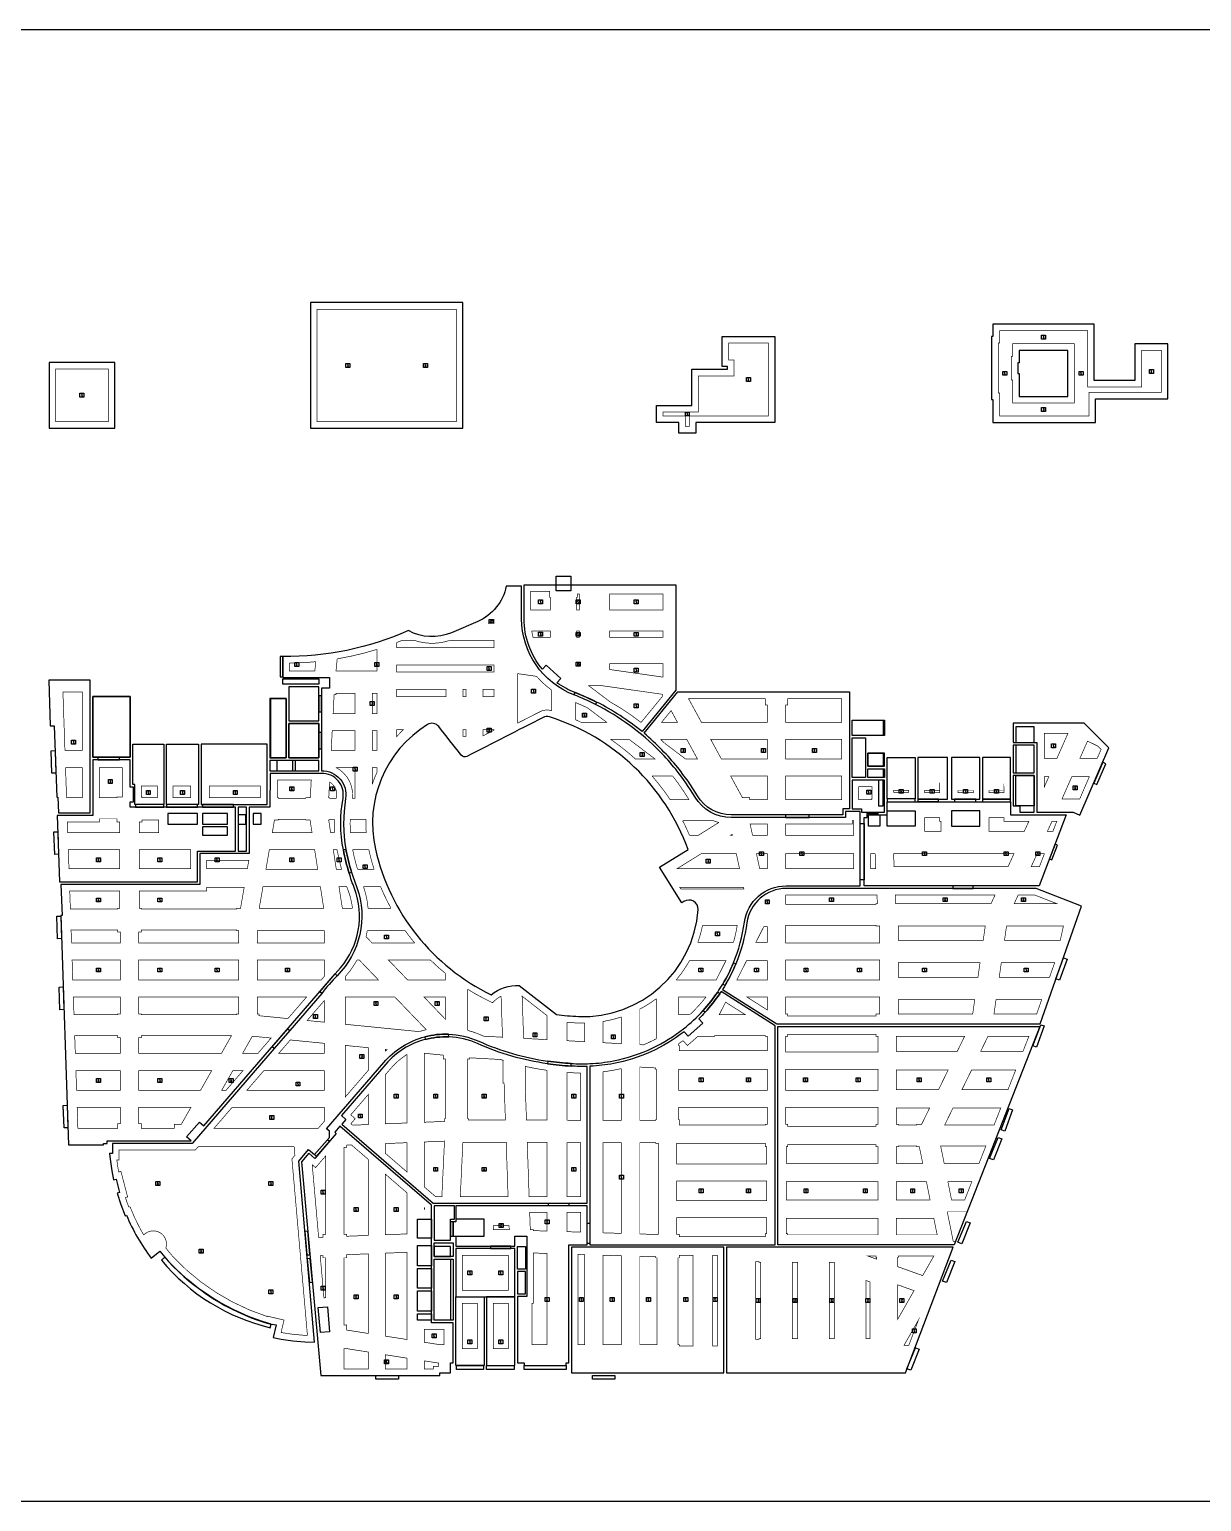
# Model space of a CAD drawing. Header units: millimetres. Extents: x 0 to 4164250, y 0 to 1261500.
# Drawn here: x 395545 to 484678, y 144000 to 256000 of the extents above; entities that cross this region are included whole.
import ezdxf

# ---------------------------------------------------------------- set-up
doc = ezdxf.new("R2010")
doc.units = ezdxf.units.MM
doc.header["$LTSCALE"] = 1000
doc.linetypes.add('HIDDEN', pattern=[9.525, 6.35, -3.175])
for name, color, linetype in [('AD-AREA-OUTL', 31, 'Continuous'), ('AE-HOLE', 201, 'Continuous'), ('E-FAS-DEVC', 3, 'Continuous'), ('E-UNIV-DIAG', 2, 'Continuous'), ('E-UNIV-EL', 140, 'Continuous'), ('可布置区域', 3, 'Continuous'), ('可布置区域（吸顶）', 3, 'Continuous'), ('房间框线', 30, 'Continuous'), ('门窗框线', 114, 'Continuous')]:
    doc.layers.add(name, color=color, linetype=linetype)

# ---------------------------------------------------------------- blocks, each defined once
blk = doc.blocks.new('E-BFAS110')
blk.add_lwpolyline([(-1.5, -1.5), (-1.5, 1.5), (1.5, 1.5), (1.5, -1.5)], close=True)
at = {"layer": 'E-UNIV-EL'}
blk.add_lwpolyline([(0.4, 1.1), (-0.4, 0.4), (0.4, -0.4), (-0.4, -1.1)], dxfattribs=at)

msp = doc.modelspace()

# ---------------------------------------------------------------- linework, layer by layer
at = {"layer": 'AD-AREA-OUTL'}
for points in [[(435612.02, 214392.62), (436712.02, 214392.62), (436712.02, 213292.62), (435612.02, 213292.62)], [(400162.02, 196392.61), (400162.02, 206492.61), (397009.47, 206492.61), (397128.4, 203015.27), (397428.23, 203025.53), (397614.45, 197580.43), (397714.39, 197583.85), (397755.13, 196392.61)], [(414812.02, 206592.61), (417561.48, 206592.61), (417561.48, 206192.61), (414812.02, 206192.61)], [(403212.02, 200642.61), (400362.02, 200642.61), (400362.02, 205242.61), (403212.02, 205242.61)], [(415062.02, 205092.61), (413812.02, 205092.61), (413812.02, 200592.61), (415062.02, 200592.61)], [(415262.02, 203392.61), (417562.02, 203392.61), (417562.02, 205992.61), (415262.02, 205992.61)], [(415262.02, 203192.61), (417562.02, 203192.61), (417562.02, 200592.61), (415262.02, 200592.61)], [(458112.02, 203442.61), (460562.02, 203442.61), (460562.02, 202292.61), (458112.02, 202292.61)], [(470362.02, 203212.61), (470362.02, 201742.61), (472162.02, 201742.61), (472162.02, 196442.61), (474919.74, 196442.61), (475434.08, 196233.14), (477630.68, 201341.13), (475759.21, 203212.61)], [(403412.02, 201632.61), (405762.02, 201632.61), (405762.02, 197042.61), (403562.02, 197042.61), (403562.02, 198542.61), (403412.02, 198542.61)], [(405962.02, 201632.61), (408412.02, 201632.61), (408412.02, 197042.61), (405962.02, 197042.61)], [(413612.02, 201632.61), (408612.02, 201632.61), (408612.02, 197042.61), (413612.02, 197042.61)], [(459112.02, 199092.61), (458112.02, 199092.61), (458112.02, 202092.61), (459112.02, 202092.61)], [(460562.02, 200942.61), (459312.02, 200942.61), (459312.02, 199942.61), (460562.02, 199942.61)], [(460762.02, 200612.61), (462912.02, 200612.61), (462912.02, 197452.61), (460762.02, 197452.61)], [(463112.02, 197442.61), (465362.02, 197442.61), (465362.02, 200612.61), (463112.02, 200612.61)], [(465662.02, 197432.61), (467812.02, 197432.61), (467812.02, 200602.61), (465662.02, 200602.61)], [(468012.02, 197432.61), (470162.02, 197432.61), (470162.02, 200602.61), (468012.02, 200602.61)], [(471962.04, 201542.61), (470362.02, 201542.61), (470362.02, 199442.61), (471962.04, 199442.61)], [(411212.02, 196842.61), (403212.02, 196842.61), (403212.02, 197242.61), (403462.02, 197242.61), (403462.02, 198342.61), (403212.02, 198342.61), (403212.02, 200442.61), (400362.02, 200442.61), (400362.02, 196192.61), (397661.92, 196192.61), (397834.63, 191142.61), (408312.02, 191142.61), (408312.02, 193492.61), (411212.02, 193492.61)], [(417562.02, 200392.61), (413812.02, 200392.61), (413812.02, 199592.61), (417562.02, 199592.61)], [(459312.02, 199742.61), (460562.02, 199742.61), (460562.02, 199092.61), (459312.02, 199092.61)], [(458112.02, 198892.61), (458112.02, 196692.61), (458812.02, 196692.61), (458812.02, 196442.61), (460562.02, 196442.61), (460562.02, 198892.61)], [(471962.02, 196442.61), (471961.8, 199242.18), (470362.02, 199242.61), (470362.02, 196942.62), (470862.04, 196942.61), (470862.04, 196442.61)], [(472329.52, 190842.61), (459012.02, 190842.61), (459012.02, 196042.61), (459262.02, 196042.61), (459262.02, 196342.61), (460062.02, 196342.61), (460062.01, 196242.61), (460762.01, 196242.61), (460762.02, 197242.61), (470162.02, 197242.61), (470162.02, 196242.61), (474390.67, 196242.61)], [(412062.02, 196842.61), (411412.02, 196842.61), (411412.02, 193492.61), (412062.02, 193492.61)], [(452462.02, 180142.61), (472379.19, 180142.61), (465867.03, 163542.61), (452462.02, 163542.61)], [(417704.93, 153592.61), (426762.02, 153592.61), (426762.02, 153792.61), (427562.02, 153792.61), (427562.02, 154542.61), (427762.02, 154542.61), (427762.02, 157592.61), (426112.02, 157592.61), (426112.02, 166546.82), (419156.93, 172548.69), (418763.22, 172092.45), (418876.78, 171994.45), (417252.42, 170112.1), (416798.17, 170504.1), (416226.9, 169842.1)], [(426312.02, 163892.61), (427562.02, 163892.61), (427562.02, 165492.61), (427862.02, 165492.61), (427862.02, 166492.61), (426312.02, 166492.61)], [(437962.02, 163542.61), (437962.02, 166492.61), (427962.02, 166492.61), (427962.02, 165292.61), (427762.02, 165292.61), (427762.04, 164192.62), (427962, 164192.62), (427962.02, 163442.61), (432462.01, 163442.61), (432462.02, 164192.61), (433362.02, 164192.61), (433362.02, 159592.61), (432662.02, 159592.61), (432662.02, 154542.61), (433162.05, 154542.61), (433162.05, 154342.61), (436362.05, 154342.51), (436362.05, 154542.61), (436562.02, 154542.61), (436562.02, 163542.61)], [(426312.02, 163692.61), (427762.02, 163692.61), (427762.02, 162642.61), (426312.02, 162642.61)], [(426312.02, 162442.61), (427762.02, 162442.61), (427762.02, 157792.61), (426312.02, 157792.61)], [(427962.02, 159572.61), (432462.02, 159572.61), (432462.02, 163242.61), (427962.02, 163242.61)], [(433262.02, 161692.61), (432662.02, 161692.61), (432662.02, 163392.62), (433262.02, 163392.62)], [(448362.02, 163342.61), (436762.02, 163342.61), (436762.02, 153792.61), (448362.02, 153792.61)], [(465787.87, 163342.61), (448562.02, 163342.61), (448562.02, 153792.61), (462156.7, 153792.61)], [(433262.02, 161492.61), (432662.02, 161492.61), (432662.02, 159792.61), (433262.02, 159792.61)], [(427962.02, 159572.61), (430112.02, 159572.61), (430112.02, 154342.61), (427962.02, 154342.61)], [(430311.5, 154342.61), (432462.02, 154342.61), (432462.02, 159572.61), (430311.5, 159572.61)]]:
    msp.add_lwpolyline(points, close=True, dxfattribs=at)
for points in [[(401861.88, 171242.61), (401861.89, 170492.66), (401625.1, 170492.66), (401670.88, 170055.6), (401802.63, 169173.83), (401948.27, 168472.31), (402142.06, 168518.29), (402402.3, 167521.65), (402210.21, 167465.65), (402491.88, 166592.43), (402823.1, 165748.55), (402827.01, 165739.35), (402919.05, 165778.44, 0.060061963), (404801.45, 162515.44), (405465.5, 163046.98), (406099.43, 162280.87, 0.126743345), (413436.94, 157612.3), (413997.56, 157469.65), (414003.05, 157468.37), (414011.29, 157503.83), (414303.51, 157435.96), (414079.93, 156473.33), (414684.11, 156350.93), (415566.47, 156223.2), (416475.38, 156144.75), (417232.34, 156121.17), (416020.27, 169908.78), (416777.42, 170786.18), (417231.67, 170394.18), (418362.02, 171704.07), (418362.02, 172174.49), (418140.45, 172365.69), (422494.25, 177410.97, -0.152021144), (425622.01, 179359.31, -0.072967074), (427411.19, 179556.37, -0.095966598), (429708.77, 179024.87, 0.034470114), (432280.89, 178086.67, 0.033817269), (434956.69, 177507.27, 0.022939562), (436747.74, 177327.99, 0.026827212), (438161.36, 177315.25, 0.036888367), (439948.77, 177527.82, 0.063254514), (442949.41, 178517.06, 0.055680586), (445274.49, 179961.97, 0.040683964), (446766.94, 181348.47, 0.036628578), (447881.38, 182761.98, 0.014108749), (448267.3, 183369.13, 0.03662859), (449074.07, 184978.2, 0.063674577), (449910.91, 188069.68, -0.373636224), (453082.28, 190842.61), (458712.02, 190842.61), (458712.02, 196492.61), (457612.02, 196492.61), (457612.02, 196042.61), (448909, 196042.61, -0.263529203), (446163.82, 197597.46, 0.034531757), (444689.52, 199710.69, 0.024331231), (443493.41, 201055.79, 0.081947128), (438596.82, 204639.3, 0.024331231), (436952.97, 205372.61, -0.307417986), (432962.02, 211164.33), (432962.02, 213642.61), (431804.05, 213642.61, -0.246120268), (429632.51, 210963.75), (427632.51, 210101.7, -0.232535743), (424358.39, 210265.5, -0.108464558), (414812.02, 208292.61), (414812.02, 206692.61), (418362.02, 206692.61), (418362.02, 205892.61), (417762.02, 205892.61), (417762.02, 199592.61, -0.471872406), (419589.46, 197485.59, 0.086633803), (419610.79, 193613.2, 0.033564408), (420045.34, 191878.46, 0.008192837), (420442.36, 190715.32, -0.290445672), (418942.79, 184009.96, 0.036712269), (417766.82, 182647.21), (415337.44, 179832), (414161.46, 178469.25), (407925.26, 171242.61)], [(444712.02, 205729.38), (442127.29, 202576.79, 0.054873363), (438678.4, 204822.17, 0.02394224), (437034.54, 205555.47, -0.026927145), (436324.99, 205877.08, -0.03976702), (435650.08, 206299.17), (435946.49, 206621.89), (434841.74, 207636.56), (434553.14, 207322.33, -0.175482196), (433162.02, 211163.97), (433162.02, 213742.61), (444712.02, 213742.61)], [(444859.31, 205592.61), (457912.02, 205592.61), (457912.02, 196692.61), (457412.02, 196692.61), (457412.02, 196242.61), (448908.82, 196242.61, -0.263559575), (446335.91, 197700.59, 0.034911741), (444839.15, 199843.74, 0.023703058), (443643.03, 201188.85, 0.024950908), (442279.51, 202450.65)], [(432794.14, 183252.11), (435612.29, 181050.33, 0.02233398), (437298.79, 180907.03, 0.405015708), (446390.71, 189036, 0.630813976), (445319.93, 189644.64, -0.025087001), (445152.96, 189540.31), (443457.22, 192254.06), (445629.55, 193611.48, 0.234123038), (435096.92, 203693, 0.196520459), (434606.77, 203651.46, -0.000160731), (428815.11, 200692.62, -0.358308477), (428380.73, 200787.99, -0.000187057), (426668.18, 202966.63, 0.381789356), (425815.49, 203117.89, 0.320902462), (421852.13, 193635.48, 0.227112064), (430666.31, 182550.83, -0.193706044)], [(417762.02, 199392.61), (413837.33, 199392.61), (413812.02, 196842.61), (412262.02, 196842.61), (412262.02, 193292.61), (408512.02, 193292.61), (408512.02, 190942.61), (397941.53, 190942.61), (398022.02, 188589.11), (397922.56, 188585.71), (398518.64, 171142.61), (401175.62, 171142.65), (401175.62, 171242.63), (401462.02, 171242.63), (401462.02, 171442.61), (407833.68, 171442.61), (407492.99, 171736.6), (408472.97, 172872.22), (408813.66, 172578.23), (418791.37, 184140.63), (419188.22, 184600.5, 0.275125234), (420256.94, 190645.11, -0.015821003), (419854.03, 191820.13, -0.026668966), (419414.09, 193577, -0.093537814), (419392.38, 197519.62, 0.472698839)], [(448254.11, 182967.15), (452391.07, 180342.61), (472406.06, 180342.61), (475544.09, 189291.36), (472090.18, 190642.61), (453102.27, 190642.61, 0.375528552), (450108.36, 188042.33, -0.063674577), (449258.27, 184901.88, -0.03662859), (448438.38, 183266.64, -0.014094469)], [(419271.85, 173370.65), (419612.54, 173076.66), (419287.59, 172700.1), (426249.21, 166692.61), (437962.02, 166692.61), (437962.02, 177107.61, -0.021143232), (436727.81, 177128.79, -0.020165528), (434936.75, 177308.06, -0.070822888), (429627.95, 178843.24, 0.097129433), (427433.33, 179355.37, 0.072777057), (425644.15, 179158.31, 0.15346618), (422645.66, 177280.3)]]:
    msp.add_lwpolyline(points, format="xyb", close=True, dxfattribs=at)
msp.add_lwpolyline([(438162.02, 177115.07), (438162.02, 163542.61), (452262.02, 163542.61), (452262.02, 180187.62), (448146.25, 182798.72, -0.003830145), (448038.85, 182637.83, -0.03568477), (446924.41, 181224.32, -0.013480636), (446452.51, 180733.69), (446755.44, 180387.23), (445626.2, 179399.9), (445323.29, 179746.35, -0.11787199), (439972.45, 177328.7, -0.035684688), (438185.04, 177116.14, -0.000456264), (438162.02, 177115.07, 1.218045454)], format="xyb", dxfattribs=at)
at = {"layer": 'AE-HOLE'}
for points in [[(400362.02, 200642.61), (403212.02, 200642.61), (403212.02, 205242.61), (400362.02, 205242.61)], [(415062.02, 200592.6), (413912.02, 200592.6), (413912.02, 205092.6), (415062.02, 205092.6)], [(415262.02, 203392.61), (417562.02, 203392.61), (417562.02, 205992.61), (415262.02, 205992.61)], [(417562.02, 203192.61), (415262.02, 203192.61), (415262.02, 200592.61), (417562.02, 200592.61)], [(460462.02, 202292.6), (458112.02, 202292.6), (458112.02, 203442.61), (460462.02, 203442.61)], [(471962.02, 202942.6), (470562.02, 202942.6), (470562.02, 201742.58), (471962.02, 201742.58)], [(458112.02, 202092.6), (459112.02, 202092.6), (459112.02, 199092.6), (458112.02, 199092.6)], [(459312.02, 200942.61), (460462.02, 200942.61), (460462.02, 199942.61), (459312.02, 199942.61)], [(470562.01, 199442.48), (471962.48, 199442.48), (471962.48, 201542.71), (470562.01, 201542.71)], [(415562.36, 200392.65), (414362.02, 200392.65), (414362.02, 199592.57), (415562.36, 199592.57)], [(417562.02, 200392.61), (415761.98, 200392.61), (415761.98, 199592.43), (417562.02, 199592.43)], [(459312.02, 199742.61), (460462.02, 199742.61), (460462.02, 199092.61), (459312.02, 199092.61)], [(460462.02, 198892.6), (460112.02, 198892.6), (460112.02, 196942.59), (460462.02, 196942.59)], [(470562.06, 199242.55), (471961.98, 199242.55), (471961.98, 196942.67), (470562.06, 196942.67)], [(412012.02, 196242.61), (411412.02, 196242.61), (411412.02, 195542.61), (412012.02, 195542.61)], [(413162.02, 196342.6), (412562.04, 196342.6), (412562.04, 195542.64), (413162.02, 195542.64)], [(459362.11, 196242.61), (460212.02, 196242.61), (460212.02, 195392.63), (459362.11, 195392.63)], [(460762.02, 196542.6), (462912.02, 196542.6), (462912.02, 195392.6), (460762.02, 195392.6)], [(410613.59, 195342.61), (408712.02, 195342.61), (408712.02, 194692.6), (410613.59, 194692.6)], [(426312.02, 163892.61), (427562.02, 163892.61), (427562.02, 165492.61), (427862.02, 165492.61), (427862.02, 166492.61), (426312.02, 166492.61)], [(425062.02, 165492.61), (426112.02, 165492.61), (426112.02, 164042.61), (425062.02, 164042.61)], [(427962.02, 165492.59), (427962.02, 165292.61), (427762.02, 165292.61), (427762.04, 164192.63), (430112.02, 164192.6), (430112.02, 165492.67)], [(425062.03, 163492.61), (426112.02, 163492.61), (426112.02, 161942.61), (425062.03, 161942.61)], [(427561.84, 163392.58), (426312.02, 163392.58), (426312.02, 162642.61), (427561.84, 162642.61)], [(426312.02, 162442.61), (427562.04, 162442.61), (427562.04, 157792.6), (426312.02, 157792.6)], [(425062.07, 161742.6), (426112.02, 161742.6), (426112.02, 160242.61), (425062.07, 160242.61)], [(425062.02, 160042.61), (426112.02, 160042.61), (426112.02, 158492.6), (425062.02, 158492.6)], [(425062.06, 158292.6), (426112.02, 158292.6), (426112.02, 157792.61), (425062.06, 157792.61)]]:
    msp.add_lwpolyline(points, close=True, dxfattribs=at)
msp.add_lwpolyline([(432794.14, 183252.11), (435612.29, 181050.33, 0.02233398), (437298.79, 180907.03, 0.405015708), (446390.71, 189036, 0.630813976), (445319.93, 189644.64, -0.025087001), (445152.96, 189540.31), (443457.22, 192254.06), (445629.55, 193611.48, 0.234123038), (435096.92, 203693, 0.196520459), (434606.77, 203651.46, -0.000160731), (428815.11, 200692.62, -0.358308477), (428380.73, 200787.99, -0.000187057), (426668.18, 202966.63, 0.381789356), (425815.49, 203117.89, 0.320902462), (421852.13, 193635.48, 0.227112064), (430666.31, 182550.83, -0.193706044)], format="xyb", close=True, dxfattribs=at)
for points, elevation in [([(408312.02, 196342.6), (406062.02, 196342.6), (406062.02, 195542.61), (408312.02, 195542.61)], 0), ([(410611.97, 196342.6), (408712.03, 196342.6), (408712.03, 195542.63), (410611.97, 195542.63)], 0), ([(467812.02, 196542.6), (465662.02, 196542.6), (465662.02, 195392.57), (467812.02, 195392.57)], 0), ([(418200.11, 158815.57), (418366.49, 156922.87), (417669.28, 156861.57), (417503.93, 158754.36)], -0.01)]:
    msp.add_lwpolyline(points, close=True, dxfattribs=dict(at, elevation=elevation))
at = {"layer": 'E-UNIV-DIAG'}
msp.add_lwpolyline([(572250, 144000), (392250, 144000, -0.414213562), (382250, 154000), (382250, 246000, -0.414213562), (392250, 256000), (572250, 256000, -0.414213562), (582250, 246000), (582250, 154000, -0.414213562)], format="xyb", close=True, dxfattribs=at)
at = {"layer": '可布置区域', "linetype": 'HIDDEN', "const_width": 50, "elevation": 0}
for points in [[(435162.02, 212792.62), (435112.02, 212792.62), (435112.02, 213242.61), (433662.02, 213242.61), (433662.02, 211842.61), (435162.02, 211842.61)], [(437362.02, 213042.61), (437212.02, 213042.61), (437212.02, 212792.62), (437162.02, 212792.62), (437162.02, 211842.61), (437362.02, 211842.61)], [(443712.04, 212992.62), (443712.02, 212992.62), (443712.02, 213042.61), (439662.02, 213042.61), (439662.02, 211842.61), (443712.04, 211842.61)], [(437362.02, 210242.61), (437162.02, 210242.61), (437162.02, 209742.61), (437362.02, 209742.61)], [(443712.04, 210242.61), (439662.02, 210242.61), (439662.02, 209742.61), (443712.04, 209742.61)], [(430862.02, 207657.6), (423462.02, 207657.61), (423462.02, 207102.61), (430862.02, 207102.6)], [(437362.02, 207742.61), (437212.02, 207742.61), (437212.02, 207654.32), (437362.02, 207632.89)], [(443712.04, 207742.61), (439662.02, 207742.61), (439662.02, 207304.31), (443712.04, 206725.72)], [(420312.02, 205492.61), (418862.02, 205492.61), (418862.02, 205392.61), (418713.2, 205392.61), (418637.69, 203942.6), (420312.02, 203942.6)], [(421962.02, 205492.61), (421612.02, 205492.61), (421612.02, 203942.6), (421962.02, 203942.6)], [(427212.02, 205802.61), (423462.02, 205802.61), (423462.02, 205242.62), (427212.02, 205242.61)], [(428739.72, 205802.61), (428512.02, 205802.61), (428512.02, 205242.61), (428739.72, 205242.61)], [(430862.02, 205802.6), (430039.72, 205802.61), (430039.72, 205242.61), (430862.02, 205242.61)], [(451662.02, 204592.62), (451512.02, 204592.62), (451512.02, 205092.61), (445662.93, 205092.61), (446641.98, 203292.61), (451662.02, 203292.61)], [(457312.02, 205092.61), (453212.02, 205092.61), (453212.02, 204592.62), (453062.02, 204592.62), (453062.02, 203292.61), (457312.02, 203292.61)], [(444341.32, 204173.82), (443617.77, 203292.61), (444820.62, 203292.61)], [(423959.99, 202714.94), (423462.02, 202714.94), (423462.02, 202188.94)], [(428739.72, 202714.94), (428512.02, 202714.94), (428512.02, 202221.65), (428739.72, 202221.65)], [(430862.02, 202714.94), (430039.72, 202714.94), (430039.72, 202260.46), (430862.02, 202680.55)], [(420312.02, 202642.6), (418569.99, 202642.6), (418491.88, 201142.6), (420312.02, 201142.6)], [(421962.02, 202642.6), (421612.02, 202642.6), (421612.02, 201142.6), (421962.02, 201142.6)], [(451662.02, 201992.61), (447349.07, 201992.61), (448164.95, 200492.61), (451662.02, 200492.61)], [(457312.02, 201992.61), (453062.02, 201992.61), (453062.02, 200492.61), (457312.02, 200492.61)], [(474517.23, 202442.6), (472712.02, 202442.6), (472712.02, 200542.62), (473679.44, 200542.62)], [(477037.44, 201227.27), (476790.96, 201473.75), (476007.91, 201857.6), (475428.08, 200542.62), (476743.02, 200542.62)], [(404062.02, 198432.61), (404062.02, 197592.61), (404112.02, 197592.61), (404112.02, 197542.61), (405262.02, 197542.61), (405262.02, 198432.61)], [(407812.02, 198432.61), (406462.02, 198432.61), (406462.02, 197542.61), (407812.02, 197542.61)], [(413112.02, 198432.61), (409212.02, 198432.61), (409212.02, 197592.61), (409212.02, 197592.61), (409212.02, 197542.61), (412727.58, 197542.61), (412727.58, 197542.61), (413112.02, 197542.61)], [(416972.82, 198892.6), (414412.02, 198892.6), (414412.02, 197542.61), (414462.02, 197542.61), (414462.02, 197492.61), (416562.12, 197492.61), (416562.12, 197542.69), (416902.53, 197542.69)], [(451662.02, 199192.61), (448872.04, 199192.61), (449769.5, 197542.61), (450312.02, 197542.61), (450312.02, 197392.6), (451662.02, 197392.6)], [(457312.02, 199192.61), (453062.02, 199192.61), (453062.02, 197392.6), (457312.02, 197392.6)], [(459612.02, 198392.61), (458612.02, 198392.61), (458612.02, 197392.6), (459562.01, 197392.6), (459562.01, 197442.62), (459612.02, 197442.62)], [(463612.02, 198108.32), (463612.02, 197942.61), (464762.02, 197942.61), (464762.02, 198702.62), (464762.02, 198108.32)], [(469662.02, 198702.61), (469662.02, 198098.32), (468512.02, 198098.32), (468512.02, 197932.61), (469662.02, 197932.61)], [(473062.12, 199142.62), (472712.02, 199142.62), (472712.02, 198348.66)], [(476140.98, 199142.62), (474810.76, 199142.62), (474061.14, 197442.6), (475409.92, 197442.6)], [(462412.02, 198108.32), (461262.04, 198108.32), (461262.04, 197952.61), (462412.02, 197952.61)], [(467312.02, 198098.32), (466162.02, 198098.32), (466162.02, 197932.61), (467312.02, 197932.61)], [(464862.02, 195742.62), (464762.02, 195742.62), (464762.02, 196042.6), (463612.02, 196042.6), (463612.02, 194992.6), (464862.02, 194992.6)], [(471541.49, 195742.6), (470862.02, 195742.6), (469662.02, 195742.61), (469662.02, 196042.6), (468512.02, 196042.6), (468512.02, 194992.6), (471197.15, 194992.6)], [(405362.02, 195842.6), (404112.02, 195842.6), (404112.02, 195692.61), (403912.02, 195692.61), (403912.02, 194892.6), (405362.02, 194892.6)], [(416885.25, 195842.69), (416562.12, 195842.69), (416562.12, 195892.61), (414462.02, 195892.61), (414462.02, 195842.61), (414175.65, 195842.61), (414011.66, 194892.6), (417032.17, 194892.6)], [(451662.02, 195542.61), (450350.46, 195542.61), (450532.61, 194692.6), (451662.02, 194692.6)], [(458212.02, 195792.6), (458112.02, 195792.6), (458112.02, 195542.61), (453062.02, 195542.61), (453062.02, 194692.6), (458212.02, 194692.6)], [(473664.64, 195742.6), (473302.07, 195742.6), (472957.72, 194992.6), (473378.37, 194992.6)], [(448983.3, 194763.8), (448869.35, 194692.6), (448998.56, 194692.6)], [(407812.02, 193592.6), (403912.02, 193592.6), (403912.02, 192142.6), (407812.02, 192142.6)], [(412228.46, 192792.61), (409012.02, 192792.61), (409012.02, 192142.6), (412116.25, 192142.6)], [(417233.21, 193592.6), (413787.26, 193592.6), (413528.33, 192092.6), (417465.18, 192092.6)], [(418929.64, 193592.6), (418649.85, 193592.6), (418881.82, 192092.6), (419277.56, 192092.6)], [(449298.56, 193292.6), (446628.88, 193292.6), (444788.58, 192142.65), (449544.98, 192142.65)], [(451662.02, 193292.6), (450832.61, 193292.6), (451079.03, 192142.65), (451662.02, 192142.65)], [(458212.02, 193292.6), (453062.02, 193292.6), (453062.02, 192142.65), (458212.02, 192142.65)], [(459856.62, 193292.6), (459512.02, 193292.6), (459512.02, 192142.65), (459907.24, 192142.65)], [(470416.65, 193292.6), (461257.97, 193292.6), (461302, 192292.65), (469957.55, 192292.65)], [(472729.49, 193292.6), (472177.22, 193292.6), (471718.13, 192292.65), (472347.81, 192292.65)], [(417666.22, 190792.6), (413303.92, 190792.6), (413019.1, 189142.61), (417861.87, 189142.6), (417861.87, 189142.61), (417921.38, 189142.61)], [(449844.98, 190742.65), (444991.24, 190742.65), (445085, 190592.61), (449877.13, 190592.61)], [(468970.43, 190142.61), (461396.65, 190142.61), (461425.27, 189492.62), (468311.9, 189492.61), (468311.9, 189492.62), (468672.01, 189492.62)], [(471995.86, 190142.61), (470731, 190142.61), (470432.57, 189492.6), (473657.34, 189492.6)], [(417962.02, 187442.61), (412862.02, 187442.61), (412862.02, 186492.6), (417962.02, 186492.6)], [(451662.02, 187742.61), (451391.15, 187742.61), (450784.01, 186542.61), (451662.02, 186542.61)], [(460212.02, 187792.62), (459912.02, 187792.62), (459912.02, 187842.6), (453062.02, 187842.6), (453062.02, 186492.61), (460212.02, 186492.61)], [(474175.6, 187792.6), (469848.73, 187792.6), (469691.59, 186692.61), (473933.25, 186692.61)], [(417962.02, 185192.6), (412862.02, 185192.6), (412862.02, 183692.6), (417744.32, 183692.6), (417962.02, 183944.88)], [(451662.02, 185142.61), (450075.69, 185142.61), (449342.07, 183692.63), (451662.02, 183692.63)], [(460212.02, 185192.61), (453062.02, 185192.61), (453062.02, 183692.63), (460212.02, 183692.63)], [(467832.49, 184992.61), (461612.02, 184992.61), (461612.02, 183892.63), (467675.35, 183892.63)], [(473506.8, 184992.61), (469448.73, 184992.61), (469291.59, 183892.63), (473121.08, 183892.63)], [(416622.49, 182392.6), (412862.02, 182392.6), (412862.02, 181092.62), (413012.02, 181092.62), (413012.02, 180962.07), (415200.38, 180744.62)], [(417962.02, 182108.11), (416660.23, 180599.55), (417962.02, 180470.2)], [(427162.02, 182392.6), (425543.5, 182392.6), (427162.02, 180707.46)], [(434912.02, 180962.93), (433011.76, 182447.58), (433123.64, 179240.19), (434912.02, 179142.69)], [(448482.34, 181993.38), (448001.29, 181042.6), (449981.01, 181042.6)], [(460212.02, 182392.63), (453062.02, 182392.63), (453062.02, 181092.62), (453212.02, 181092.62), (453212.02, 180942.61), (459912.02, 180942.61), (459912.02, 181092.62), (460212.02, 181092.62)], [(467432.49, 182192.63), (461612.02, 182192.63), (461612.02, 181092.61), (467111.95, 181092.6), (467111.95, 181092.62), (467275.35, 181092.62)], [(472524.95, 182192.63), (469048.74, 182192.63), (468891.59, 181092.59), (472139.2, 181092.59)], [(402462.02, 179292.62), (402262.02, 179292.62), (402262.02, 179442.61), (398985.21, 179442.61), (399031.38, 178092.61), (402462.02, 178092.61)], [(410905.49, 179442.61), (404062.02, 179442.61), (404062.02, 179292.62), (403862.02, 179292.62), (403862.02, 178092.61), (410142.1, 178092.61)], [(413922.45, 179263.73), (412625.31, 179392.62), (412485.56, 179392.62), (411750.43, 178092.61), (412911.84, 178092.61)], [(460062.02, 179392.62), (459912.02, 179392.62), (459912.02, 179542.61), (453212.02, 179542.61), (453212.02, 179392.62), (453062.02, 179392.62), (453062.02, 178192.6), (460062.02, 178192.6)], [(466656.93, 179392.6), (461462.02, 179392.61), (461462.02, 178242.6), (466095.62, 178242.6)], [(471547.86, 179392.59), (468437.35, 179392.59), (467876.04, 178242.6), (471096.72, 178242.6)], [(417962.02, 178862.32), (415382.3, 179118.66), (414540, 178142.59), (414496.87, 178092.61), (417962.02, 178092.61)], [(421312.02, 178529.43), (419562.02, 178703.32), (419562.02, 174778.36), (421312.02, 176806.3)], [(427162.02, 177667.61), (427012.02, 177667.61), (427012.02, 177963.02), (425562.03, 178107.11), (425562.03, 172858.81), (427112.02, 172922.63), (427112.02, 173142.61), (427162.02, 173142.61)], [(443212.02, 176892.61), (443162.02, 176892.61), (443162.02, 176990.4), (441962.02, 177055.82), (441962.02, 172999.13), (443162.02, 172995.39), (443162.02, 173042.6), (443212.02, 173042.6)], [(402462.02, 176792.61), (399075.85, 176792.61), (399127.15, 175292.61), (402462.02, 175292.61)], [(409406.98, 176792.61), (403862.02, 176792.61), (403862.02, 175292.61), (408558.76, 175292.61)], [(411790.01, 176792.61), (411015.31, 176792.61), (410167.1, 175292.61), (410495.59, 175292.61)], [(417962.02, 176792.61), (413375.04, 176792.61), (412080.62, 175292.61), (417962.02, 175292.61)], [(451662.02, 176892.6), (444912.02, 176892.6), (444912.02, 175292.62), (451662.02, 175292.62)], [(460062.02, 176892.6), (453062.02, 176892.6), (453062.02, 175292.62), (460062.02, 175292.62)], [(465412.29, 176842.6), (461462.02, 176842.6), (461462.02, 175342.62), (464680.16, 175342.62)], [(470547.5, 176842.6), (467192.71, 176842.6), (466460.58, 175342.62), (469959.06, 175342.62)], [(421312.02, 174969.53), (419977.05, 173422.53), (420317.74, 173128.54), (419992.79, 172751.98), (420128.27, 172635.07), (421312.02, 172683.82)], [(402462.02, 173992.61), (399171.61, 173992.61), (399226.33, 172392.59), (402262.02, 172392.59), (402262.02, 172742.61), (402462.02, 172742.61)], [(407823.64, 173992.61), (403862.02, 173992.61), (403862.02, 172742.61), (404062.02, 172742.61), (404062.02, 172392.6), (406562.02, 172392.6), (406562.02, 172692.61), (407088.52, 172692.61)], [(417962.02, 172924.25), (417962.02, 173992.61), (410958.79, 173992.61), (409578.07, 172392.6), (417503.24, 172392.6)], [(451662.02, 173992.62), (444912.02, 173992.62), (444912.02, 173042.6), (444962.02, 173042.6), (444962.02, 172642.6), (451512.02, 172642.6), (451512.02, 172692.62), (451662.02, 172692.62)], [(460062.02, 173992.62), (453062.02, 173992.62), (453062.02, 172692.62), (453212.02, 172692.62), (453212.02, 172542.6), (459912.02, 172542.6), (459912.02, 172692.62), (460062.02, 172692.62)], [(463996.83, 173942.62), (461462.02, 173942.62), (461462.02, 172692.62), (461612.02, 172692.62), (461612.02, 172642.61), (463012.02, 172642.61), (463012.02, 172692.61), (463386.71, 172692.61)], [(469409.84, 173942.62), (465777.25, 173942.62), (465142.72, 172642.61), (468899.85, 172642.61)], [(427107.6, 171421.18), (425562.03, 171357.54), (425562.03, 167946.04), (426435.12, 167192.61), (426906.24, 167192.61)], [(431798.57, 171330.78), (428505.37, 171341.04), (428307.83, 167192.61), (431942.92, 167192.61)], [(418062.02, 170284.97), (417304.3, 169406.9), (417048.87, 169627.33), (417534.68, 164101.05), (417862.02, 164113.79), (417862.02, 164342.61), (418062.02, 164342.61)], [(421312.02, 170028.52), (420035.62, 171129.99), (419662.02, 171114.61), (419662.02, 170942.62), (419462.02, 170942.62), (419462.02, 164342.61), (419662.02, 164342.61), (419662.02, 164183.82), (421312.02, 164248.01)], [(424262.03, 171304.01), (422612.02, 171236.07), (422612.02, 170491.73), (424262.03, 169067.87)], [(434912.02, 171321.08), (433399.72, 171325.79), (433543.9, 167192.61), (434912.02, 167192.61)], [(437462.02, 171313.14), (436412.02, 171316.41), (436412.02, 167192.61), (437462.02, 167192.61)], [(440562.02, 171303.48), (439162.02, 171307.84), (439162.02, 164446.14), (440562.02, 164402.39)], [(443362.81, 171242.6), (443162.02, 171242.6), (443162.02, 171295.38), (441962.02, 171299.12), (441962.02, 164358.64), (443162.02, 164321.14), (443162.02, 164342.62), (443373.71, 164342.62)], [(451612.02, 170992.62), (451512.02, 170992.62), (451512.02, 171242.6), (444962.02, 171242.6), (444962.02, 171242.6), (444762.81, 171242.6), (444765.26, 169692.61), (451612.02, 169692.61)], [(460062.02, 170992.62), (459912.02, 170992.62), (459912.02, 171142.6), (453212.02, 171142.6), (453212.02, 170992.62), (453112.02, 170992.62), (453112.02, 169742.61), (460062.02, 169742.61)], [(463217.84, 170992.61), (463012.02, 170992.61), (463012.02, 171042.61), (461612.02, 171042.61), (461612.02, 170992.62), (461462.02, 170992.62), (461462.02, 169742.61), (463470.81, 169742.61)], [(468272.17, 171042.61), (464840.16, 171042.61), (465103.25, 169742.61), (467762.18, 169742.61)], [(424262.03, 167482.83), (422612.02, 168906.7), (422612.02, 164298.59), (424262.03, 164362.79)], [(451612.02, 168392.61), (444767.32, 168392.61), (444769.69, 166892.61), (451612.02, 166892.61)], [(460062.02, 168342.61), (453112.02, 168342.61), (453112.02, 166942.61), (460062.02, 166942.61)], [(463754.14, 168342.61), (461462.02, 168342.61), (461462.02, 166942.61), (464037.47, 166942.61)], [(467212.97, 168342.61), (465386.58, 168342.61), (465669.91, 166942.61), (466663.75, 166942.61)], [(425612.02, 166317.86), (425562.03, 166361), (425562.03, 166242.59), (425612.02, 166242.59)], [(434912.02, 165992.61), (433585.76, 165992.61), (433631.1, 164692.57), (433862.02, 164692.55), (433862.02, 164611.77), (434912.02, 164578.96)], [(437462.02, 165992.61), (436412.02, 165992.61), (436412.02, 164532.08), (437462.02, 164499.27)], [(466847.78, 166042.61), (465341.91, 166042.61), (465797.26, 163792.62), (465912.02, 163792.62), (465965.11, 163792.62)], [(432019.67, 164992.59), (430812.02, 164992.59), (430812.02, 164692.62), (431768.3, 164692.62), (431768.3, 164692.62), (432030.13, 164692.62)], [(451612.02, 165592.61), (444771.74, 165592.61), (444773.72, 164342.62), (444962.02, 164342.62), (444962.02, 164142.6), (451512.01, 164142.6), (451512.01, 164392.62), (451612.02, 164392.62)], [(460062.02, 165542.61), (453112.02, 165542.61), (453112.02, 164392.62), (453212.01, 164392.62), (453212.01, 164292.61), (459911.87, 164292.6), (459911.87, 164292.61), (460062.02, 164292.61)], [(464320.8, 165542.61), (461462.02, 165542.61), (461462.02, 164292.61), (464573.77, 164292.59)], [(418061.52, 162542.61), (417862.02, 162542.61), (417862.02, 162712.73), (417657.43, 162704.77), (417939.57, 159495.36), (418058.77, 159505.84)], [(421312.02, 162846.95), (419662.02, 162782.76), (419662.02, 162542.61), (419461.51, 162542.61), (419456.87, 157442.61), (419662.02, 157442.61), (419662.02, 157047.57), (421312.02, 156788.95)], [(424262.03, 162961.73), (422612.02, 162897.53), (422612.02, 156585.19), (424262.03, 156326.56)], [(431962.02, 160992.81), (431962.02, 160992.81), (431962.02, 161892.61), (431962.02, 162742.61), (428462.02, 162742.61), (428462.02, 160072.61), (430112.02, 160072.61), (431962.02, 160072.61)], [(434912.02, 162878.13), (433862.02, 162910.94), (433862.02, 159092.61), (433761.63, 159092.61), (433761.63, 155942.62), (434912.02, 155942.62)], [(437762.02, 162789.06), (437262.02, 162804.69), (437262.02, 155942.6), (437762.02, 155942.6)], [(440562.02, 162701.56), (439162.02, 162745.31), (439162.02, 155942.6), (440562.02, 155942.6)], [(446012.02, 162742.6), (444962.02, 162742.6), (444962.02, 162542.62), (444862.02, 162542.62), (444862.02, 155942.61), (444962.02, 155942.61), (444962.02, 155842.61), (446012.02, 155842.61)], [(447862.02, 162742.6), (447512.02, 162742.6), (447512.02, 155842.6), (447862.02, 155842.6)], [(459962.02, 162592.61), (459912.02, 162592.61), (459912.02, 162692.6), (459266.38, 162692.6), (459962.02, 162444.42)], [(464327.23, 162692.59), (461612.02, 162692.59), (461612.02, 162592.61), (461562.02, 162592.61), (461562.02, 161873.61), (463470.23, 161192.84)], [(451162.01, 162192.62), (451012.01, 162192.62), (451012.01, 162242.6), (450762.02, 162242.6), (450762.02, 156342.6), (451012.02, 156342.6), (451012.02, 156392.62), (451162.02, 156392.62)], [(453962.02, 162192.61), (453562.01, 162192.61), (453562.02, 156392.62), (453962.02, 156392.62)], [(456762.02, 162192.6), (456362.02, 162192.6), (456362.02, 156392.6), (456762.02, 156392.6)], [(459462.02, 160711.68), (459162.02, 160818.71), (459162.02, 156392.61), (459412.01, 156392.61), (459412.01, 156392.62), (459462.02, 156392.62)], [(462815.07, 160046.32), (461562.02, 160493.35), (461562.02, 157853.52)], [(429612.02, 159072.61), (428462.02, 159072.61), (428462.02, 155942.75), (428462.04, 155942.75), (428462.04, 155642.61), (429612.02, 155642.61)], [(431962.02, 159072.61), (430811.5, 159072.61), (430811.5, 155642.61), (431962.02, 155642.61), (431962.02, 156202.21), (431962.02, 156202.21), (431962.02, 157102.61)], [(463148.67, 157808.35), (462053.95, 155892.61), (462420.26, 155892.61)], [(427062.04, 157092.6), (425562.03, 157092.6), (425562.03, 156122.8), (426711.72, 155942.6), (427062.04, 155942.6)], [(421312.02, 155376.53), (419623.18, 155642.61), (419455.26, 155642.61), (419453.85, 154092.61), (421312.02, 154092.61)], [(424262.03, 154909.47), (422612.02, 155168.09), (422612.02, 154092.61), (424262.03, 154092.61)], [(426662.04, 154292.61), (426662.04, 154533.29), (425562.03, 154705.71), (425562.03, 154092.61), (426262.02, 154092.61), (426262.02, 154292.61)]]:
    msp.add_lwpolyline(points, close=True, dxfattribs=at)
at = {"layer": '可布置区域', "linetype": 'HIDDEN', "const_width": 50}
for points in [[(430862.02, 211138.63), (430862.02, 210812.6), (430414.4, 210812.6, 0.032880632)], [(421962.02, 208830.06), (421962.02, 207192.61), (418856.02, 207192.61), (418948.08, 208113.24, 0.033373919)], [(417318.56, 207897.89, -0.021631933), (415312.02, 207791.94), (415312.02, 207192.61), (417248.04, 207192.61)], [(421962.02, 199842.6), (421962.02, 199460.27, 0.02565869), (421612.02, 198569.5), (421612.02, 199842.6)], [(420500.25, 192092.6), (421758.7, 192092.6, -0.024254741), (421352.55, 193592.6), (420124.11, 193592.6, 0.029937973)], [(449371.1, 187842.6), (446732.54, 187842.6, -0.036459757), (446371.78, 186542.61), (449084.85, 186542.61, 0.027465268)]]:
    msp.add_lwpolyline(points, format="xyb", close=True, dxfattribs=at)
at = {"layer": '可布置区域', "linetype": 'HIDDEN', "const_width": 50, "elevation": 0}
for points in [[(430862.02, 209242.61), (430862.02, 209512.6), (427488.99, 209512.61, -0.161517078), (424835.05, 209512.61), (423868.42, 209512.61, -0.004705401), (423462.02, 209351.24), (423462.02, 208957.61), (430862.02, 208957.6)], [(435162.02, 210242.61), (433739.75, 210242.61, 0.023274734), (433848.86, 209742.61), (435162.02, 209742.61)], [(435261.97, 205728.29, -0.05800053), (434109.45, 206784.35), (432662.02, 206991.13), (432662.02, 203218.91, 0.000047662), (434379.16, 204096.65, -0.196520459), (435246.37, 204170.14, -0.000241305), (435261.96, 204165.25)], [(443662.04, 205237.33), (443662.04, 205419.66), (439026.49, 206081.9), (438061.37, 206081.9), (439687.57, 204849.93, -0.036488829), (442031.44, 203292.61), (442067.6, 203292.61)], [(437987.49, 204381.49, 0.014053826), (437061.97, 204790.81), (437061.96, 203484.82, -0.006784471), (437479.01, 203292.61), (439424.81, 203292.61)], [(441140.8, 201992.61), (439736.48, 201992.61, -0.035691576), (441626.37, 200492.61), (443120.8, 200492.61)], [(445527.71, 201992.61), (443541.1, 201992.61, -0.005190561), (443825.3, 201715.28), (445439.23, 200492.61), (446343.59, 200492.61)], [(420312.02, 199842.6), (418853.61, 199842.6, -0.317047692), (420095.9, 197492.61), (420312.02, 197492.61)], [(418366.86, 198741.77), (418304.42, 197542.69), (418362.12, 197542.69), (418362.12, 197492.61), (418879.78, 197492.61, -0.002582211), (418899.85, 197605.8, 0.310827573)], [(445703.55, 197392.6, 0.030099038), (444462.43, 199192.61), (442899.04, 199192.61, -0.033542755), (444278.63, 197392.6)], [(418722.38, 195892.61), (418362.12, 195892.61), (418362.12, 195842.69), (418301.89, 195842.69), (418448.82, 194892.6), (418741.56, 194892.6, -0.022477841)], [(421133.63, 195892.61), (419935.92, 195892.61, 0.023254813), (419956.19, 194892.6), (421156.64, 194892.6, -0.026818765)], [(447970.19, 195663.67, -0.028301811), (447571.91, 195792.6), (445220.39, 195792.6, -0.017977485), (445739.8, 194692.6), (446416.15, 194692.6)], [(419789.33, 190468.06, -0.004295324), (419669.62, 190792.6), (419082.86, 190792.6), (419338.02, 189142.61), (419662.16, 189142.61), (419662.16, 189142.59), (420110.42, 189142.59, 0.062231006)], [(422240.05, 190792.6), (420945.2, 190792.6, -0.061224548), (421295.02, 189142.59), (423035.81, 189142.59, -0.027129651)], [(451662.02, 189695.74, 0.006215739), (451611.12, 189659.55), (451636.18, 189542.61), (451662.02, 189542.61)], [(459995.3, 190142.61), (453101.41, 190142.61, 0.003919268), (453062.02, 190142.44), (453062.02, 189442.6), (459912.02, 189442.6), (459912.02, 189492.62), (460023.91, 189492.62)], [(424109.12, 187442.58), (421232.56, 187442.59, -0.017183551), (421140.77, 186976.52), (421605.56, 186492.6), (424843.75, 186492.6, -0.017777538)], [(420635.71, 185192.6), (420453.97, 185192.6, -0.055858871), (419562.02, 183937.41), (419562.02, 183692.6), (422076.41, 183692.6)], [(427162.02, 184197.84, -0.022138715), (426045.69, 185192.6), (422854.18, 185192.6), (424294.89, 183692.6), (427162.02, 183692.6)], [(448506.7, 185142.61), (445735.3, 185142.61, -0.047690354), (444732.4, 183692.63), (447773.08, 183692.63)], [(431410.48, 182456.46, 0.082665032), (430762.59, 181952.12, -0.032008259), (428862.02, 182979.91), (428862.02, 179847.92, -0.041566376), (429912.05, 179481.69, 0.002432575), (430084.71, 179405.86), (431519.62, 179327.63)], [(423325.03, 182392.6), (419562.02, 182392.6), (419562.02, 180311.2), (425181.45, 179752.81, -0.012202357), (425495.71, 179843.1, -0.008658594), (425721.2, 179897.81)], [(443212.02, 179582.22), (443212.02, 180542.6), (443212.02, 182255.63, -0.039985635), (441962.02, 181464.75), (441962.02, 178758.34), (442233.43, 178743.55, 0.011403653), (442734.28, 178968.4, 0.011311527), (443212.02, 179209.53)], [(446995.25, 182392.63), (444912.02, 182392.63), (444912.02, 181042.6), (445763.61, 181042.6, 0.018769273), (446398, 181685.93, 0.019607651)], [(437762.02, 180400.66, -0.01304675), (437278.74, 180407.43, -0.011160216), (436412.02, 180461.6), (436412.02, 179060.91), (437762.02, 178987.32)], [(440562.02, 180869.56, -0.038976528), (439162.02, 180524.19), (439162.02, 178910.99), (440562.02, 178834.67)], [(451662.02, 179392.62), (451512.02, 179392.62), (451512.02, 179442.6), (447662.02, 179442.6), (447662.02, 179392.62), (446377.5, 179392.62), (445578.89, 178694.38), (445251.4, 179068.94, -0.007871691), (444912.02, 178833.08), (444912.02, 178692.61), (444962.02, 178692.61), (444962.02, 178292.6), (451662.02, 178292.6)], [(422757.04, 178385.84), (422612.02, 178400.25), (422612.02, 178254.15, -0.00730949)], [(424262.03, 178023.03, 0.076117017), (423025.08, 176954.66), (422612.02, 176476), (422612.02, 172737.34), (424262.03, 172805.28)], [(431641.19, 175842.61), (431562.02, 175842.61), (431562.02, 177542.61), (431581.89, 177542.61), (431581.23, 177561.49, -0.002918355), (431357.99, 177633.92), (429012.02, 177761.82), (429012.02, 177667.61), (428862.02, 177667.61), (428862.02, 173142.61), (428912.02, 173142.61), (428912.02, 173039.78), (431739.26, 173030.98)], [(434912.02, 176806.65, -0.000498629), (434866.94, 176812.96, -0.020294842), (433262.02, 177106.12), (433262.02, 175842.61), (433242.16, 175842.61), (433340.41, 173025.99), (434912.02, 173021.09)], [(440562.02, 176942.72, -0.009643717), (440066.74, 176837.67, -0.017444513), (439162.02, 176696.47), (439162.02, 173007.85), (440562.02, 173003.49)], [(437462.02, 176603.59, -0.012655212), (436698.1, 176629.67, -0.003140306), (436412.02, 176648.5), (436412.02, 173016.42), (437462.02, 173013.15)]]:
    msp.add_lwpolyline(points, format="xyb", close=True, dxfattribs=at)
at = {"layer": '可布置区域', "linetype": 'HIDDEN', "const_width": 50}
for points in [[(399562.02, 205592.6), (398090.87, 205592.6), (398243.06, 201142.6), (399562.02, 201142.6)], [(399562.02, 199842.6), (398287.52, 199842.6), (398366.18, 197542.61), (399562.02, 197542.61)], [(402612.02, 199842.6), (400862.02, 199842.6), (400862.02, 197542.61), (402212.02, 197542.61), (402212.02, 197592.61), (402612.02, 197592.61)], [(402412.02, 195692.61), (402212.02, 195692.61), (402212.02, 195942.61), (400862.02, 195942.61), (400862.02, 195692.61), (398429.45, 195692.61), (398456.82, 194892.6), (402412.02, 194892.6)], [(402412.02, 193592.6), (398501.28, 193592.6), (398550.87, 192142.6), (402412.02, 192142.6)], [(402412.02, 190442.61), (398609.01, 190442.61), (398655.18, 189092.61), (402262.02, 189092.61), (402262.02, 189142.61), (402412.02, 189142.61)], [(411874.59, 190742.6), (409012.02, 190742.6), (409012.02, 190442.61), (403912.02, 190442.61), (403912.02, 189142.61), (404062.02, 189142.61), (404062.02, 189092.61), (411312.01, 189092.61), (411312.01, 189142.62), (411598.4, 189142.62)], [(402462.02, 187342.61), (402262.02, 187342.61), (402262.02, 187492.61), (398709.9, 187492.61), (398744.1, 186492.6), (402462.02, 186492.6)], [(411462.02, 187442.62), (411312.01, 187442.62), (411312.01, 187492.61), (404062.02, 187492.61), (404062.02, 187342.61), (403862.02, 187342.61), (403862.02, 186492.6), (411462.02, 186492.6)], [(468232.49, 187792.62), (468075.34, 186692.61), (461612.02, 186692.61), (461612.03, 187792.62)], [(402462.02, 185192.6), (398788.56, 185192.6), (398839.86, 183692.6), (402462.02, 183692.6)], [(411462.02, 185192.6), (403862.02, 185192.6), (403862.02, 183692.6), (411462.02, 183692.6)], [(402462.02, 182392.6), (398884.32, 182392.6), (398930.49, 181042.61), (402262.02, 181042.61), (402262.02, 181092.62), (402462.02, 181092.62)], [(411462.02, 182392.6), (403862.02, 182392.6), (403862.02, 181092.62), (404062.02, 181092.62), (404062.02, 181042.61), (411312.02, 181042.61), (411312.02, 181092.62), (411462.02, 181092.62)], [(451662, 182392.63), (451662, 181397.27), (450093.05, 182392.63)], [(441962.02, 162657.81), (441962.02, 155942.6), (443262.02, 155942.6), (443262.02, 162542.62), (443162.02, 162542.62), (443162.02, 162620.31)]]:
    msp.add_lwpolyline(points, close=True, dxfattribs=at)
at = {"layer": '可布置区域', "linetype": 'HIDDEN', "const_width": 50, "elevation": 0}
msp.add_lwpolyline([(405914.65, 163288.48), (406474.9, 162611.42, 0.126273755), (413576.19, 158092.8), (413631.5, 158078.73), (413637.37, 158103.99), (414903.66, 157809.88), (414683.34, 156861.24), (414769.63, 156843.76), (415623.83, 156720.11), (416504.69, 156644.08), (416684.94, 156638.47), (415503.69, 170075.47), (415731.45, 170339.4), (415674.02, 170992.6), (408369.95, 170992.6), (408154.22, 170742.61), (402361.89, 170742.61), (402361.9, 169992.66), (402185.84, 169992.66), (402295.05, 169261.66), (402333.27, 169077.55), (402502.32, 169117.67), (403008.88, 167177.67), (402843.98, 167129.59), (402962.98, 166760.68), (403104.38, 166400.41), (403190.57, 166437.02, 0.03941815), (404232.38, 164276.44, -0.799458548), (405914.65, 163288.48, 0.799458548)], format="xyb", dxfattribs=at)
at = {"layer": '可布置区域（吸顶）', "const_width": 50}
for points in [[(428013.63, 234717.27), (417413.63, 234717.27), (417413.63, 226167.27), (428013.63, 226167.27)], [(476115.35, 226584.51), (476115.35, 228384.51), (481615.35, 228384.51), (481615.35, 231584.51), (480115.35, 231584.51), (480115.35, 228784.51), (476015.35, 228784.51), (476015.35, 233084.51), (469315.35, 233084.51), (469315.35, 232134.51), (469215.35, 232134.51), (469215.35, 228334.51), (469315.35, 228334.51), (469315.35, 226584.51)], [(451722.81, 232144.6), (451722.81, 226594.59), (445722.81, 226594.59), (445722.81, 225794.59), (445422.81, 225794.59), (445422.81, 226594.59), (443722.81, 226594.59), (443722.81, 226894.59), (446422.81, 226894.59), (446422.81, 229644.59), (449122.81, 229644.59), (449122.81, 230844.59), (448722.84, 230844.59), (448722.84, 232144.6)], [(475015.35, 227584.51), (475015.35, 232084.51), (470315.35, 232084.51), (470315.35, 231134.51), (470215.35, 231134.51), (470215.35, 229334.51), (470315.35, 229334.51), (470315.35, 227584.51)], [(397535.17, 226167.27), (401535.17, 226167.27), (401535.17, 230167.27), (397535.17, 230167.27)]]:
    msp.add_lwpolyline(points, close=True, dxfattribs=at)
at = {"layer": '房间框线'}
for points in [[(428513.63, 235217.27), (416913.63, 235217.27), (416913.63, 225667.27), (428513.63, 225667.27)], [(476615.35, 226084.51), (476615.35, 227884.51), (482115.35, 227884.51), (482115.35, 232084.51), (479615.35, 232084.51), (479615.35, 229284.51), (476515.35, 229284.51), (476515.35, 233584.51), (468815.35, 233584.51), (468815.35, 232634.51), (468715.35, 232634.51), (468715.35, 227834.51), (468815.35, 227834.51), (468815.35, 226084.51)], [(474515.35, 228084.51), (474515.35, 231584.51), (470815.35, 231584.51), (470815.35, 230634.51), (470715.35, 230634.51), (470715.35, 229834.51), (470815.35, 229834.51), (470815.35, 228084.51)], [(397035.17, 225667.27), (402035.17, 225667.27), (402035.17, 230667.27), (397035.17, 230667.27)]]:
    msp.add_lwpolyline(points, close=True, dxfattribs=at)
msp.add_lwpolyline([(452222.81, 232644.59), (452222.81, 226094.59), (446222.81, 226094.59), (446222.81, 225294.59), (444922.81, 225294.59), (444922.81, 226094.59), (443222.81, 226094.59), (443222.81, 227394.59), (445922.81, 227394.59), (445922.81, 230144.59), (448622.81, 230144.59), (448622.81, 230344.59), (448222.84, 230344.59), (448222.84, 232644.59), (452222.81, 232644.6)], dxfattribs=at)
at = {"layer": '门窗框线'}
for points in [[(414812.02, 208292.61), (414612.02, 208292.61), (414612.02, 206742.61), (414812.02, 206742.61)], [(417762.02, 202512.61), (417562.02, 202512.61), (417562.02, 201272.61), (417762.02, 201272.61)], [(402382.02, 200642.61), (400742.02, 200642.61), (400742.02, 200442.61), (402382.02, 200442.61)], [(476474.64, 198662.6), (476725.01, 198555.31), (477411.27, 200131.71), (477162.15, 200241.86)], [(462912.02, 197452.61), (460762.02, 197452.61), (460762.02, 197242.61), (462912.02, 197242.61)], [(464662.02, 197442.61), (463112.02, 197442.61), (463112.02, 197252.61), (464662.02, 197252.61)], [(467512.02, 197432.61), (465885.17, 197432.61), (465885.17, 197242.61), (467512.02, 197242.61)], [(470162.02, 197432.61), (468012.02, 197432.61), (468012.02, 197242.61), (470162.02, 197242.61)], [(405762.02, 197042.61), (403612.02, 197042.61), (403612.02, 196842.61), (405762.02, 196842.61)], [(411062.02, 197042.61), (408712.02, 197042.61), (408712.02, 196842.61), (411062.02, 196842.61)], [(454831.9, 196242.61), (453031.9, 196242.61), (453031.9, 196042.61), (454831.9, 196042.61)], [(459262.02, 196442.61), (460062.01, 196442.61), (460062.01, 196342.61), (459262.02, 196342.61)], [(458712.02, 195592.61), (459012.02, 195592.61), (459012.02, 191292.61), (458712.02, 191292.61)], [(473297.67, 192825.12), (473726.36, 193945.93), (473539.56, 194017.38), (473110.86, 192896.57)], [(467312.02, 190842.61), (465762.02, 190842.61), (465762.02, 190642.61), (467312.02, 190642.61)], [(474450.64, 185269.16), (473863.98, 183661.46), (473592.94, 183762.96), (474192.92, 185365.11)], [(472704.46, 180183.75), (472117.8, 178576.05), (471846.76, 178677.55), (472446.74, 180279.71)], [(470304.06, 173796.29), (469717.4, 172188.58), (469446.36, 172290.08), (470046.34, 173892.24)], [(469497.76, 171584.9), (468854.81, 169989.28), (468565.47, 170108.58), (469217.43, 171699.99)], [(435012.02, 166692.61), (436562.02, 166692.61), (436562.02, 166492.61), (435012.02, 166492.61)], [(427762.02, 165292.61), (427562.02, 165292.61), (427562.02, 164192.61), (427762.02, 164192.61)], [(437962.02, 165192.61), (438162.02, 165192.61), (438162.02, 163642.61), (437962.02, 163642.61)], [(416712.43, 164574.25), (416490.94, 164554.78), (416648.57, 162761.69), (416875.42, 162782.33)], [(416896.33, 162482.32), (416674.84, 162462.84), (416832.47, 160669.76), (417059.32, 160690.39)], [(432162.02, 163442.61), (430612.02, 163442.61), (430612.02, 163242.61), (432162.02, 163242.61)], [(428012.02, 154342.61), (430061.5, 154342.61), (430061.5, 154042.61), (428012.02, 154042.61)], [(430311.5, 154342.61), (432411.5, 154342.61), (432411.5, 154042.61), (430311.5, 154042.61)], [(433162.05, 154342.61), (436362.05, 154342.58), (436362.05, 154042.58), (433162.05, 154042.61)], [(438351.74, 153592.61), (440071.73, 153592.61), (440071.73, 153318.22), (438351.74, 153318.22)]]:
    msp.add_lwpolyline(points, close=True, dxfattribs=at)
at = {"layer": '门窗框线', "elevation": 0}
for points in [[(417762.02, 205312.61), (417562.02, 205312.61), (417562.02, 204072.61), (417762.02, 204072.61)], [(408312.02, 197042.58), (405962.02, 197042.58), (405962.02, 196842.61), (408312.02, 196842.61)], [(467086.42, 165198.54), (466443.48, 163602.92), (466154.14, 163722.22), (466806.09, 165313.63)], [(465920.19, 162254.08), (465277.24, 160658.46), (464987.9, 160777.76), (465639.86, 162369.17)], [(463210.75, 155584.1), (462567.8, 153988.48), (462278.47, 154107.78), (462930.42, 155699.19)], [(421879.38, 153593.11), (423599.37, 153593.11), (423599.37, 153318.06), (421879.38, 153318.06)]]:
    msp.add_lwpolyline(points, close=True, dxfattribs=at)
at = {"layer": '门窗框线'}
for points in [[(438678.4, 204822.17), (438596.82, 204639.3, 0.024331233), (436952.97, 205372.61), (437034.54, 205555.47), (437874.67, 205207.02)], [(419610.79, 193613.2), (419414.09, 193577, 0.026668967), (419854.03, 191820.13), (420045.34, 191878.46, -0.033564407)], [(448267.3, 183369.13), (448446.55, 183279.25, 0.035393985), (449253.32, 184888.33), (449074.07, 184978.2, -0.036627441)], [(418791.37, 184140.63), (418942.79, 184009.96, 0.036712262), (417766.82, 182647.21), (417615.4, 182777.88)], [(446766.94, 181348.47), (446924.41, 181224.32, 0.035684762), (448038.85, 182637.83), (447881.38, 182761.98, -0.036628976)], [(434956.69, 177507.27), (434936.75, 177308.06, 0.020165526), (436727.81, 177128.79), (436747.74, 177327.99, -0.022939564)]]:
    msp.add_lwpolyline(points, format="xyb", close=True, dxfattribs=at)
at = {"layer": '门窗框线', "elevation": 0}
for points in [[(397492.79, 201138.35), (397552.05, 199419.37), (397251.75, 199409.1), (397193.44, 201128.11), (397492.79, 201138.35)], [(397703.54, 194961.57), (397762.81, 193242.6), (397462.51, 193232.33), (397404.19, 194951.34), (397703.54, 194961.57)], [(397922.97, 188545.7), (397982.24, 186826.72), (397681.94, 186816.45), (397623.62, 188535.46), (397922.97, 188545.69)], [(398107.55, 183148.85), (398166.81, 181429.87), (397866.51, 181419.6), (397808.2, 183138.62), (398107.55, 183148.85)]]:
    msp.add_lwpolyline(points, dxfattribs=at)
at = {"layer": '门窗框线'}
for points in [[(415186.02, 179962.66), (415337.44, 179832), (414161.46, 178469.25), (414010.04, 178599.91), (415186.02, 179962.66)], [(398415.65, 174154.13), (398474.91, 172435.15), (398174.61, 172424.88), (398116.3, 174143.89), (398415.65, 174154.12)], [(417231.67, 170394.18), (417383.08, 170263.52), (418363.06, 171399.14), (418211.65, 171529.81), (417231.67, 170394.18)]]:
    msp.add_lwpolyline(points, dxfattribs=at)
msp.add_lwpolyline([(425622.01, 179359.31), (425644.15, 179158.31, -0.072777135), (427433.33, 179355.37), (427411.19, 179556.37, 0.072967067), (425622.01, 179359.31)], format="xyb", dxfattribs=at)
at = {"layer": '门窗框线', "elevation": 0}
msp.add_lwpolyline([(405833.65, 162597.33), (405591.29, 162354.97, 0.163063006), (413854.32, 157229.79), (413918.45, 157497.21, -0.145177687)], format="xyb", close=True, dxfattribs=at)

# ---------------------------------------------------------------- block references
at = {"layer": 'E-FAS-DEVC', "xscale": 100, "yscale": 100, "zscale": 100}
for p in [(472665.35, 232584.51), (419763.63, 230442.27), (425663.63, 230442.27), (469715.35, 229834.51), (475515.35, 229834.51), (480865.35, 229984.51), (450222.83, 229369.59), (399535.17, 228167.27), (445572.81, 226744.59), (472665.35, 227084.51), (434412.02, 212442.61), (437262.02, 212442.61), (441687.03, 212442.61), (430643.57, 210968.26), (434412.02, 209992.61), (437262.02, 209979.51), (441687.03, 209979.51), (415870.51, 207689.07), (421962.02, 207689.07), (430493.7, 207385.85), (437262.02, 207699.16), (441687.03, 207259.16), (433877.68, 205659.1), (421612.02, 204717.6), (437755.47, 203826.44), (441687.03, 204534.16), (430493.7, 202687.68), (398902.54, 201765.73), (473430.01, 201492.61), (442144.48, 200832.92), (445261.6, 201142.6), (451362.44, 201142.6), (455239.66, 201142.6), (420312.02, 199720.44), (401696.68, 198785.96), (415496.66, 198217.6), (418598.61, 198217.6), (475066.48, 198303.34), (404587.02, 197937.61), (407186.46, 197937.61), (411199.83, 197937.61), (459371.09, 197979.83), (461837.03, 198032.61), (464187.02, 198032.61), (466737.02, 198032.61), (469087.02, 198032.61), (400794.59, 192832.24), (405462.18, 192832.24), (409812.02, 192832.24), (415496.66, 192832.24), (419094.9, 192832.24), (447167.02, 192717.62), (451208.59, 193292.61), (454288.62, 193292.61), (463612.02, 193292.61), (469810.61, 193292.61), (472237.49, 193292.61), (421065.48, 192302.45), (400794.59, 189767.61), (405462.18, 189767.61), (451659.02, 189617.71), (456541.21, 189792.52), (465182.64, 189792.52), (471140.16, 189792.52), (422704.79, 186952.97), (447861.17, 187188.65), (400794.59, 184442.6), (405462.18, 184442.6), (409812.02, 184442.6), (415169.55, 184442.6), (446603.29, 184442.62), (450843.73, 184442.62), (454599.52, 184442.62), (458674.52, 184442.62), (463618.92, 184442.62), (471351.55, 184442.62), (421897.96, 181885.7), (426555.91, 181885.7), (417292.49, 180911.81), (430273.18, 180728.78), (433989.93, 179510.95), (439948.48, 179367.11), (420827.08, 177861.65), (400794.59, 176042.61), (405462.18, 176042.61), (410884.41, 176042.61), (415968.06, 175767.24), (446623.07, 176092.61), (450224.52, 176092.61), (454562.02, 176092.61), (458562.02, 176092.61), (463204.77, 176092.61), (468497.04, 176092.61), (423437.03, 174832.46), (426435.12, 174832.46), (430125.38, 174832.46), (436937.02, 174832.46), (440562.02, 174832.46), (413972.77, 173215.44), (420708.34, 173333.81), (426435.12, 169276.96), (430125.38, 169276.96), (436937.02, 169276.96), (405308.3, 168204.82), (413908.58, 168204.82), (440562.02, 168688.16), (417874.63, 167534), (446623.07, 167642.61), (450224.52, 167642.61), (454598.6, 167642.61), (459108.73, 167642.61), (462711.49, 167642.61), (466401.32, 167642.61), (420385.89, 166224.21), (423437.03, 166224.21), (431415.85, 164992.59), (434912.02, 165280.02), (408602.6, 163039.83), (429037.23, 161407.54), (431386.56, 161407.54), (417874.63, 160234.06), (413908.58, 159964.03), (420385.89, 159574.21), (423437.03, 159574.21), (434912.02, 159379.18), (437512.02, 159365.83), (439862.02, 159365.83), (442612.02, 159365.83), (445450.63, 159365.83), (447687.03, 159365.83), (450963.91, 159298.14), (453762.35, 159298.14), (456562.35, 159298.12), (459310.25, 159292.6), (461894.27, 159292.6), (462835.13, 156983.74), (426312.03, 156606.08), (429037.23, 156157.83), (431386.56, 156157.83), (422697.51, 154628.8)]:
    msp.add_blockref('E-BFAS110', p, dxfattribs=at)

doc.saveas('drawing.dxf')
